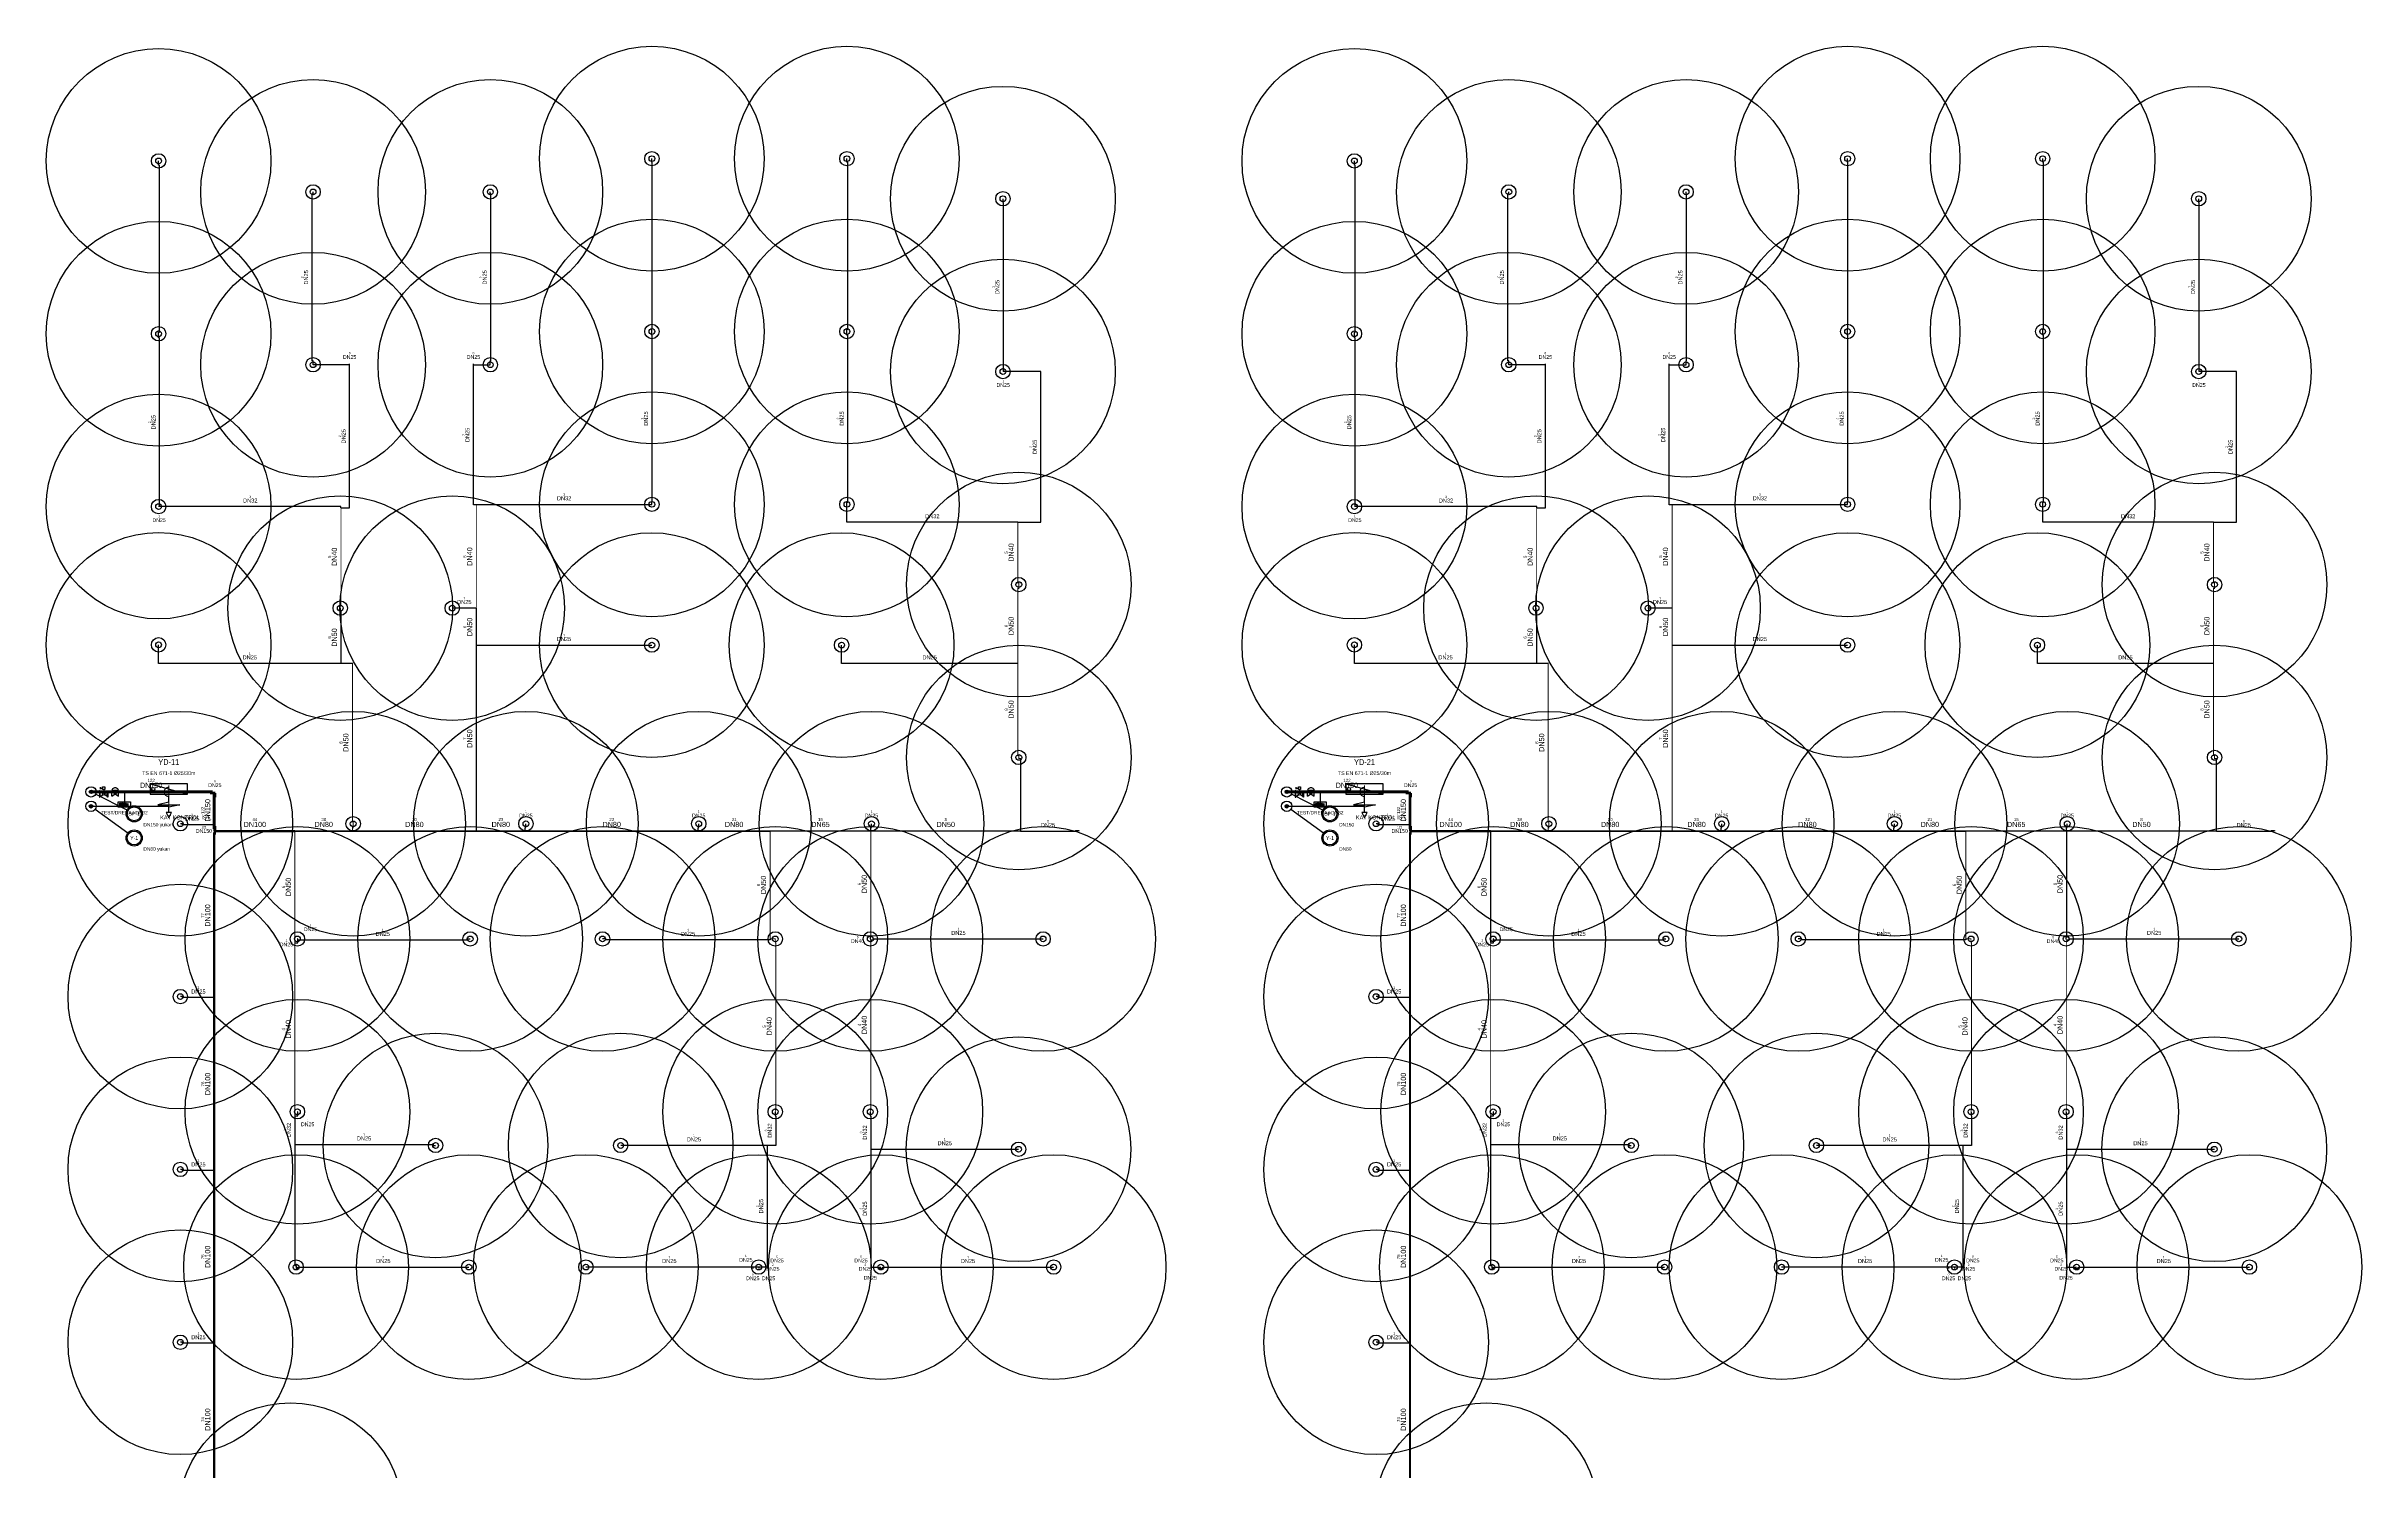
# Model space of a CAD drawing. Header units: centimetres. Extents: x 247996 to 314900, y -468471 to -440326.
# Drawn here: x 252429 to 256449, y -453260 to -450788 of the extents above; entities that cross this region are included whole.
import ezdxf
from ezdxf.enums import TextEntityAlignment as Align

# ---------------------------------------------------------------- set-up
doc = ezdxf.new("R2010")
doc.units = ezdxf.units.CM
for name, color, linetype in [('SCOTT-MTY-SPRINKLER', 15, 'Continuous'), ('SCOTT-MTY-SPRINKLER-BORU', 140, 'Continuous'), ('SCOTT-MTY-SPRINKLER-CAP', 141, 'Continuous'), ('SCOTT-MTY-SPRINKLER-KORUMA', 8, 'Continuous'), ('SCOTT-MTY-YANGIN-DOLAP', 1, 'Continuous'), ('SCOTT-MTY-YANGIN-DOLAP-BORU', 1, 'Continuous'), ('SCOTT-MTY-YANGIN-KOLON', 6, 'Continuous'), ('SCOTT-MTY-YANGIN-VANA', 1, 'Continuous')]:
    doc.layers.add(name, color=color, linetype=linetype)
doc.styles.add('ROTAS', font='arial.ttf')

# ---------------------------------------------------------------- blocks, each defined once
blk = doc.blocks.new('ASL-SPR-PE')
for radius in [12.5, 5]:
    blk.add_circle((0, 0), radius)
blk = doc.blocks.new('Y-KOLON')
blk.add_hatch(color=7).paths.add_polyline_path([(3, 0), (2.8, 1.1), (2.1, 2.1), (1.1, 2.8), (0, 3), (-1.1, 2.8), (-2.1, 2.1), (-2.8, 1.1), (-3, 0), (-2.8, -1.1), (-2.1, -2.1), (-1.1, -2.8), (0, -3), (1.1, -2.8), (2.1, -2.1), (2.8, -1.1)])
for radius in [9, 3]:
    blk.add_circle((0, 0), radius)
blk = doc.blocks.new('ASL-YD-PLAN')
for p, q in [((-21.2, 7.3), (0, 12.3)), ((21.2, 7.3), (-21.2, 7.3)), ((0, 32.8), (-5, 22)), ((-5, 22), (5, 22)), ((5, 22), (0, 32.8)), ((0, 22), (0, 12.3)), ((0, 2.3), (21.2, 7.3)), ((0, 2.3), (0, -7.8)), ((36, -32.8), (-36, -12.8)), ((30, -22.8), (30, -22.8))]:
    blk.add_line(p, q)
for points in [[(-36, -12.8), (-36, -32.8), (36, -32.8), (36, -12.8), (-36, -12.8)], [(36, -32.8), (-36, -12.8), (-36, -32.8), (36, -32.8)]]:
    blk.add_lwpolyline(points)
blk.add_circle((30, -22.8), 3.25)
blk = doc.blocks.new('ASL-IZL-KELEBEK')
for p, q in [((-4, -7), (-17, 2)), ((-17, -22), (-17, 2)), ((-15, 13), (-15, 23)), ((-15, 13), (-15, 23)), ((-15, 13), (-15, 23)), ((-15, 13), (-15, 23)), ((-15, 18), (-5, 18)), ((-15, 18), (-5, 18)), ((-15, 18), (-5, 18)), ((-15, 18), (-5, 18)), ((0, 11), (0, -10)), ((5, -7), (17, 2)), ((17, -22), (17, 2)), ((-17, -22), (-4, -14)), ((17, -22), (5, -14))]:
    blk.add_line(p, q)
for points in [[(-18, 5), (-20, 5), (-20, -25), (-18, -25), (-18, 5)], [(5, 25), (5, 11), (-5, 11), (-5, 25), (5, 25)], [(5, 25), (5, 11), (-5, 11), (-5, 25), (5, 25)], [(5, 25), (5, 11), (-5, 11), (-5, 25), (5, 25)], [(5, 25), (5, 11), (-5, 11), (-5, 25), (5, 25)], [(18, 5), (20, 5), (20, -25), (18, -25), (18, 5)]]:
    blk.add_lwpolyline(points)
blk.add_circle((0, -10), 5.68)
blk = doc.blocks.new('ASL-FS')
for p, q in [((-16, 8), (16, 8)), ((-16, -20), (-16, 2)), ((-16, 2), (16, -20)), ((-16, -20), (16, 2)), ((0, -9), (0, 8)), ((16, -20), (16, 2))]:
    blk.add_line(p, q)
blk.add_lwpolyline([(16, 8), (15, 11), (13, 14), (10, 17), (7, 18), (4, 20), (0, 20), (-4, 20), (-7, 18), (-10, 17), (-13, 14), (-15, 11), (-16, 8)])
blk = doc.blocks.new('ASL-TEST')
for p, q in [((-34, 5), (-32, 10)), ((-29, 10), (-26, 5)), ((-27, 0), (-21, 0)), ((-21, 10), (-7, -10)), ((-21, -10), (-7, 10)), ((-21, 10), (-7, -10)), ((-21, -10), (-7, 10)), ((-7, 0), (-6, 0)), ((-6, 8), (3, 4)), ((-6, -8), (-6, 8)), ((5, -6), (18, 6)), ((5, 6), (18, -6)), ((19, 4), (28, 8)), ((28, -8), (28, 8)), ((-34, -5), (-32, -10)), ((-29, -10), (-26, -5)), ((-6, -8), (3, -4)), ((19, -4), (28, -8))]:
    blk.add_line(p, q)
for points in [[(-44, -19), (-44, 19), (44, 19), (44, -19), (-44, -19)], [(-34, -5), (-34, 5)], [(-27, -2), (-27, 2), (-33, 2), (-33, -2), (-27, -2)], [(-32, 10), (-29, 10)], [(-26, -5), (-26, 5)], [(-21, -10), (-21, 10), (-7, 10), (-7, -10), (-21, -10)], [(-32, -10), (-29, -10)]]:
    blk.add_lwpolyline(points)
blk.add_circle((11, 0), 8.88)

msp = doc.modelspace()

# ---------------------------------------------------------------- linework, layer by layer
at = {"layer": 'SCOTT-MTY-SPRINKLER-BORU'}
for points in [[(252626, -451586.8), (252626, -451294), (252624.4, -451294), (252624.4, -451289), (252624.4, -451286.8), (252624.4, -451284), (252626, -451284), (252626, -450994), (252624.4, -450994), (252624.4, -450986.8)], [(253480.8, -451582.9), (253480.8, -451579), (253481, -451579), (253481, -451289), (253480.8, -451289), (253480.8, -451284), (253480.8, -451282.9), (253480.8, -451279), (253481, -451279), (253481, -450989), (253480.8, -450989), (253480.8, -450982.9)], [(253819.4, -451582.9), (253819.4, -451579), (253821, -451579), (253821, -451289), (253819.4, -451289), (253819.4, -451284), (253819.4, -451282.9), (253819.4, -451279), (253821, -451279), (253821, -450989), (253819.4, -450989), (253819.4, -450982.9)], [(254702, -451586.8), (254702, -451294), (254700.4, -451294), (254700.4, -451289), (254700.4, -451286.8), (254700.4, -451284), (254702, -451284), (254702, -450994), (254700.4, -450994), (254700.4, -450986.8)], [(255556.8, -451582.9), (255556.8, -451579), (255557, -451579), (255557, -451289), (255556.8, -451289), (255556.8, -451284), (255556.8, -451282.9), (255556.8, -451279), (255557, -451279), (255557, -450989), (255556.8, -450989), (255556.8, -450982.9)], [(255895.4, -451582.9), (255895.4, -451579), (255897, -451579), (255897, -451289), (255895.4, -451289), (255895.4, -451284), (255895.4, -451282.9), (255895.4, -451279), (255897, -451279), (255897, -450989), (255895.4, -450989), (255895.4, -450982.9)], [(252956, -451340.7), (252892.5, -451340.7), (252892.5, -451334), (252891, -451334), (252891, -451044), (252892.5, -451044), (252892.5, -451040.7)], [(253171, -451340.7), (253200.3, -451340.7), (253200.3, -451334), (253201, -451334), (253201, -451044), (253200.3, -451044), (253200.3, -451040.7)], [(254091, -451352.4), (254091, -451059), (254090.4, -451059), (254090.4, -451052.4)], [(255032, -451340.7), (254968.5, -451340.7), (254968.5, -451334), (254967, -451334), (254967, -451044), (254968.5, -451044), (254968.5, -451040.7)], [(255247, -451340.7), (255276.3, -451340.7), (255276.3, -451334), (255277, -451334), (255277, -451044), (255276.3, -451044), (255276.3, -451040.7)], [(256167, -451352.4), (256167, -451059), (256166.4, -451059), (256166.4, -451052.4)], [(252941, -451589), (252956, -451589), (252956, -451340.7)], [(252956, -451340.7), (252956, -451339)], [(253171, -451340.7), (253171, -451339)], [(253176, -451584), (253171, -451584), (253171, -451340.7)], [(255017, -451589), (255032, -451589), (255032, -451340.7)], [(255032, -451340.7), (255032, -451339)], [(255247, -451340.7), (255247, -451339)], [(255252, -451584), (255247, -451584), (255247, -451340.7)], [(254091, -451352.4), (254090.4, -451352.4)], [(254116, -451614), (254156, -451614), (254156, -451352.4), (254091, -451352.4)], [(256167, -451352.4), (256166.4, -451352.4)], [(256192, -451614), (256232, -451614), (256232, -451352.4), (256167, -451352.4)], [(252626, -451586.8), (252624.4, -451586.8)], [(252941, -451589), (252941, -451586.8), (252626, -451586.8)], [(253176, -451584), (253176, -451582.9), (253480.8, -451582.9)], [(254116, -451614), (253819.4, -451614), (253819.4, -451584), (253819.4, -451582.9)], [(254702, -451586.8), (254700.4, -451586.8)], [(255017, -451589), (255017, -451586.8), (254702, -451586.8)], [(255252, -451584), (255252, -451582.9), (255556.8, -451582.9)], [(256192, -451614), (255895.4, -451614), (255895.4, -451584), (255895.4, -451582.9)], [(253176, -451763), (253134.1, -451763)], [(255252, -451763), (255210.1, -451763)], [(252941, -451859), (252624.4, -451859), (252624.4, -451826.8)], [(253176, -451827.2), (253480.7, -451827.2)], [(254116, -451859), (253810.2, -451859), (253810.2, -451827.2)], [(255017, -451859), (254700.4, -451859), (254700.4, -451826.8)], [(255252, -451827.2), (255556.7, -451827.2)], [(256192, -451859), (255886.2, -451859), (255886.2, -451827.2)], [(252565, -452082), (252565, -452104)], [(252722, -452084), (252722, -452082)], [(254641, -452082), (254641, -452104)], [(254798, -452084), (254798, -452082)], [(252721, -452139), (252666, -452139), (252666, -452137.3), (252662.1, -452137.3)], [(253261, -452150), (253261, -452144), (253262.1, -452144), (253262.1, -452137.3)], [(253561, -452150), (253561, -452144), (253562.1, -452144), (253562.1, -452137.3)], [(253861, -452150), (253861, -452149), (253861, -452144), (253862.1, -452144), (253862.1, -452137.3)], [(254121, -452150), (254216, -452150), (254216, -452149), (254222, -452149), (254222, -452150)], [(254797, -452139), (254742, -452139), (254742, -452137.3), (254738.1, -452137.3)], [(255337, -452150), (255337, -452144), (255338.1, -452144), (255338.1, -452137.3)], [(255637, -452150), (255637, -452144), (255638.1, -452144), (255638.1, -452137.3)], [(255937, -452150), (255937, -452149), (255937, -452144), (255938.1, -452144), (255938.1, -452137.3)], [(256197, -452150), (256292, -452150), (256292, -452149), (256298, -452149), (256298, -452150)], [(252861, -452344), (252866, -452344), (252866, -452339)], [(252866, -452339), (252866, -452337.2), (252865.3, -452337.2)], [(252866, -452339), (253161, -452339), (253161, -452337.2), (253165.3, -452337.2)], [(253686, -452337.2), (253686, -452339), (253401, -452339), (253401, -452337.2), (253395, -452337.2)], [(253861, -452339), (253866, -452339), (253866, -452337.2), (254160, -452337.2)], [(254937, -452344), (254942, -452344), (254942, -452339)], [(254942, -452339), (254942, -452337.2), (254941.3, -452337.2)], [(254942, -452339), (255237, -452339), (255237, -452337.2), (255241.3, -452337.2)], [(255762, -452337.2), (255762, -452339), (255477, -452339), (255477, -452337.2), (255471, -452337.2)], [(255937, -452339), (255942, -452339), (255942, -452337.2), (256236, -452337.2)], [(252721, -452439), (252666, -452439), (252666, -452437.3), (252662.1, -452437.3)], [(254797, -452439), (254742, -452439), (254742, -452437.3), (254738.1, -452437.3)], [(252861, -452644), (252866, -452644), (252866, -452637.2), (252865.3, -452637.2)], [(253695, -452637.2), (253695, -452644), (253696, -452644), (253696, -452695.7), (253681, -452695.7)], [(253860, -452637.2), (253860, -452644), (253861, -452644), (253861, -452702.3)], [(254937, -452644), (254942, -452644), (254942, -452637.2), (254941.3, -452637.2)], [(255771, -452637.2), (255771, -452644), (255772, -452644), (255772, -452695.7), (255757, -452695.7)], [(255936, -452637.2), (255936, -452644), (255937, -452644), (255937, -452702.3)], [(252861, -452644), (252861, -452694)], [(254937, -452644), (254937, -452694)], [(252861, -452694), (253101, -452694), (253101, -452695.7), (253105.2, -452695.7)], [(252861, -452694), (252861, -452904), (252863, -452904), (252863, -452906.8), (252863, -452909), (252866, -452909), (252866, -452906.8), (253163, -452906.8)], [(253681, -452695.7), (253426.6, -452695.7)], [(253681, -452695.7), (253681, -452906.8)], [(253861, -452702.3), (254117.5, -452702.3)], [(253861, -452702.3), (253861, -452704), (253861, -452906.8)], [(254937, -452694), (255177, -452694), (255177, -452695.7), (255181.2, -452695.7)], [(254937, -452694), (254937, -452904), (254939, -452904), (254939, -452906.8), (254939, -452909), (254942, -452909), (254942, -452906.8), (255239, -452906.8)], [(255757, -452695.7), (255502.6, -452695.7)], [(255757, -452695.7), (255757, -452906.8)], [(255937, -452702.3), (256193.5, -452702.3)], [(255937, -452702.3), (255937, -452704), (255937, -452906.8)], [(252721, -452739), (252666, -452739), (252666, -452737.3), (252662.1, -452737.3)], [(254797, -452739), (254742, -452739), (254742, -452737.3), (254738.1, -452737.3)], [(253656, -452906.8), (253366.2, -452906.8)], [(253666.2, -452906.8), (253656, -452906.8)], [(253656, -452906.8), (253656, -452909)], [(253681, -452906.8), (253666.2, -452906.8)], [(253666.2, -452906.8), (253666.2, -452909)], [(253681, -452906.8), (253681, -452909)], [(253861, -452906.8), (253876, -452906.8)], [(253861, -452906.8), (253861, -452909)], [(253876, -452906.8), (253878.3, -452906.8)], [(253876, -452906.8), (253876, -452909), (253881, -452909), (253881, -452906.8), (254178.3, -452906.8)], [(255732, -452906.8), (255442.2, -452906.8)], [(255742.2, -452906.8), (255732, -452906.8)], [(255732, -452906.8), (255732, -452909)], [(255757, -452906.8), (255742.2, -452906.8)], [(255742.2, -452906.8), (255742.2, -452909)], [(255757, -452906.8), (255757, -452909)], [(255937, -452906.8), (255952, -452906.8)], [(255937, -452906.8), (255937, -452909)], [(255952, -452906.8), (255954.3, -452906.8)], [(255952, -452906.8), (255952, -452909), (255957, -452909), (255957, -452906.8), (256254.3, -452906.8)], [(252721, -453039), (252666, -453039), (252666, -453037.3), (252662.1, -453037.3)], [(254797, -453039), (254742, -453039), (254742, -453037.3), (254738.1, -453037.3)]]:
    msp.add_lwpolyline(points, dxfattribs=at)
for points, const_width in [([(252939.8, -451763), (252939.8, -451759), (252941, -451759), (252941, -451589)], 1.5), ([(253176, -451763), (253176, -451584)], 1.5), ([(255015.8, -451763), (255015.8, -451759), (255017, -451759), (255017, -451589)], 1.5), ([(255252, -451763), (255252, -451584)], 1.5), ([(254117.8, -451722.2), (254117.8, -451719), (254116, -451719), (254116, -451614)], 1.5), ([(256193.8, -451722.2), (256193.8, -451719), (256192, -451719), (256192, -451614)], 1.5), ([(254116, -451859), (254116, -451729), (254117.8, -451729), (254117.8, -451724), (254117.8, -451722.2)], 2), ([(256192, -451859), (256192, -451729), (256193.8, -451729), (256193.8, -451724), (256193.8, -451722.2)], 2), ([(252941, -451859), (252941, -451769), (252939.8, -451769), (252939.8, -451764), (252939.8, -451763)], 2), ([(253176, -451827.2), (253176, -451764), (253176, -451763)], 2), ([(255017, -451859), (255017, -451769), (255015.8, -451769), (255015.8, -451764), (255015.8, -451763)], 2), ([(255252, -451827.2), (255252, -451764), (255252, -451763)], 2), ([(253176, -452150), (253176, -451829), (253176, -451827.2)], 2), ([(255252, -452150), (255252, -451829), (255252, -451827.2)], 2), ([(252961, -452150), (252961, -452144), (252962.1, -452144), (252962.1, -452139), (252962.1, -452137.3), (252962.1, -452134), (252961, -452134), (252961, -451859), (252941, -451859)], 2), ([(254121, -452150), (254121, -452024), (254117.8, -452024), (254117.8, -452022.2), (254117.8, -452019), (254116, -452019), (254116, -451859)], 2), ([(255037, -452150), (255037, -452144), (255038.1, -452144), (255038.1, -452139), (255038.1, -452137.3), (255038.1, -452134), (255037, -452134), (255037, -451859), (255017, -451859)], 2), ([(256197, -452150), (256197, -452024), (256193.8, -452024), (256193.8, -452022.2), (256193.8, -452019), (256192, -452019), (256192, -451859)], 2), ([(252507, -452082), (252716, -452082), (252716, -452084), (252722, -452084)], 5), ([(252632, -452082), (252652, -452082)], 5), ([(252722, -452084), (252722, -452089), (252721, -452089), (252721, -452139)], 5), ([(254583, -452082), (254792, -452082), (254792, -452084), (254798, -452084)], 5), ([(254708, -452082), (254728, -452082)], 5), ([(254798, -452084), (254798, -452089), (254797, -452089), (254797, -452139)], 5), ([(252721, -452139), (252721, -452144), (252722, -452144), (252722, -452150)], 5), ([(252722, -452150), (252722, -452154), (252721, -452154), (252721, -452439)], 4), ([(252722, -452150), (252861, -452150)], 4), ([(252861, -452150), (252961, -452150)], 3), ([(252861, -452150), (252861, -452344)], 2), ([(252961, -452150), (253176, -452150)], 3), ([(253176, -452150), (253261, -452150)], 3), ([(253261, -452150), (253561, -452150)], 3), ([(253561, -452150), (253686, -452150)], 3), ([(253686, -452150), (253861, -452150)], 2.5), ([(253686, -452150), (253686, -452337.2)], 2), ([(253861, -452150), (253861, -452334), (253860, -452334), (253860, -452337.2)], 2), ([(253861, -452150), (254121, -452150)], 2), ([(254797, -452139), (254797, -452144), (254798, -452144), (254798, -452150)], 5), ([(254798, -452150), (254798, -452154), (254797, -452154), (254797, -452439)], 4), ([(254798, -452150), (254937, -452150)], 4), ([(254937, -452150), (255037, -452150)], 3), ([(254937, -452150), (254937, -452344)], 2), ([(255037, -452150), (255252, -452150)], 3), ([(255252, -452150), (255337, -452150)], 3), ([(255337, -452150), (255637, -452150)], 3), ([(255637, -452150), (255762, -452150)], 3), ([(255762, -452150), (255937, -452150)], 2.5), ([(255762, -452150), (255762, -452337.2)], 2), ([(255937, -452150), (255937, -452334), (255936, -452334), (255936, -452337.2)], 2), ([(255937, -452150), (256197, -452150)], 2), ([(252861, -452344), (252861, -452644)], 1.5), ([(253686, -452337.2), (253695, -452337.2), (253695, -452344), (253696, -452344), (253696, -452634), (253695, -452634), (253695, -452637.2)], 1.5), ([(253860, -452337.2), (253860, -452339), (253861, -452339)], 1.5), ([(253861, -452339), (253861, -452634), (253860, -452634), (253860, -452637.2)], 1.5), ([(254937, -452344), (254937, -452644)], 1.5), ([(255762, -452337.2), (255771, -452337.2), (255771, -452344), (255772, -452344), (255772, -452634), (255771, -452634), (255771, -452637.2)], 1.5), ([(255936, -452337.2), (255936, -452339), (255937, -452339)], 1.5), ([(255937, -452339), (255937, -452634), (255936, -452634), (255936, -452637.2)], 1.5), ([(252721, -452439), (252721, -452739)], 4), ([(254797, -452439), (254797, -452739)], 4), ([(252721, -452739), (252721, -453039)], 4), ([(254797, -452739), (254797, -453039)], 4), ([(252721, -453039), (252721, -453304), (252722, -453304), (252722, -453310), (252821, -453310)], 4), ([(254797, -453039), (254797, -453304), (254798, -453304), (254798, -453310), (254897, -453310)], 4)]:
    msp.add_lwpolyline(points, dxfattribs=dict(at, const_width=const_width))
at = {"layer": 'SCOTT-MTY-SPRINKLER-KORUMA'}
for centre in [(253480.8, -450982.9), (253819.4, -450982.9), (255556.8, -450982.9), (255895.4, -450982.9), (252624.4, -450986.8), (254700.4, -450986.8), (252892.5, -451040.6), (253200.3, -451040.6), (254090.3, -451052.4), (254968.5, -451040.6), (255276.3, -451040.6), (256166.3, -451052.4), (252624.4, -451286.8), (253480.8, -451282.9), (253819.4, -451282.9), (254700.4, -451286.8), (255556.8, -451282.9), (255895.4, -451282.9), (252892.5, -451340.6), (253200.3, -451340.6), (254968.5, -451340.6), (255276.3, -451340.6), (254090.3, -451352.4), (256166.3, -451352.4), (252624.4, -451586.8), (253480.8, -451582.9), (253819.4, -451582.9), (254700.4, -451586.8), (255556.8, -451582.9), (255895.4, -451582.9), (254117.8, -451722.2), (256193.8, -451722.2), (252939.8, -451763), (253134.2, -451763), (255015.8, -451763), (255210.2, -451763), (252624.4, -451826.8), (253480.7, -451827.2), (253810.2, -451827.2), (254700.4, -451826.8), (255556.7, -451827.2), (255886.2, -451827.2), (254117.8, -452022.2), (256193.8, -452022.2), (252662.1, -452137.3), (252962.1, -452137.3), (253262.1, -452137.3), (253562.1, -452137.3), (253862.1, -452137.3), (254738.1, -452137.3), (255038.1, -452137.3), (255338.1, -452137.3), (255638.1, -452137.3), (255938.1, -452137.3), (252865.3, -452337.2), (253165.3, -452337.2), (253395, -452337.2), (253695, -452337.2), (253860, -452337.2), (254160, -452337.2), (254941.3, -452337.2), (255241.3, -452337.2), (255471, -452337.2), (255771, -452337.2), (255936, -452337.2), (256236, -452337.2), (252662.1, -452437.3), (254738.1, -452437.3), (252865.3, -452637.2), (253695, -452637.2), (253860, -452637.2), (254941.3, -452637.2), (255771, -452637.2), (255936, -452637.2), (253105.2, -452695.7), (253426.6, -452695.7), (254117.4, -452702.3), (255181.2, -452695.7), (255502.6, -452695.7), (256193.4, -452702.3), (252662.1, -452737.3), (254738.1, -452737.3), (252863, -452906.8), (253163, -452906.8), (253366.2, -452906.8), (253666.2, -452906.8), (253878.3, -452906.8), (254178.3, -452906.8), (254939, -452906.8), (255239, -452906.8), (255442.2, -452906.8), (255742.2, -452906.8), (255954.3, -452906.8), (256254.3, -452906.8), (252662.1, -453037.3), (254738.1, -453037.3), (252853.5, -453337.3), (254929.5, -453337.3)]:
    msp.add_circle(centre, 195, dxfattribs=at)
at = {"layer": 'SCOTT-MTY-YANGIN-DOLAP-BORU', "const_width": 2}
for points in [[(252507, -452107), (252642, -452107), (252642, -452070.7)], [(252642, -452090), (252639.9, -452089.7), (252638, -452088.9), (252636.3, -452087.7), (252635.1, -452086), (252634.3, -452084.1), (252634, -452082), (252634.3, -452079.9), (252635.1, -452078), (252636.3, -452076.3), (252638, -452075.1), (252639.9, -452074.3), (252642, -452074)], [(254583, -452107), (254718, -452107), (254718, -452070.7)], [(254718, -452090), (254715.9, -452089.7), (254714, -452088.9), (254712.3, -452087.7), (254711.1, -452086), (254710.3, -452084.1), (254710, -452082), (254710.3, -452079.9), (254711.1, -452078), (254712.3, -452076.3), (254714, -452075.1), (254715.9, -452074.3), (254718, -452074)]]:
    msp.add_lwpolyline(points, dxfattribs=at)
at = {"layer": 'SCOTT-MTY-YANGIN-KOLON'}
for p, q in [((252570.7, -452153.7), (252514.3, -452112.3)), ((252569.5, -452113.7), (252515, -452086.1)), ((254646.7, -452153.7), (254590.3, -452112.3)), ((254645.5, -452113.7), (254591, -452086.1))]:
    msp.add_line(p, q, dxfattribs=at)
for centre, radius in [((252582, -452120), 14), ((252582, -452120), 12), ((254658, -452120), 14), ((254658, -452120), 12), ((252582, -452162), 14), ((252582, -452162), 12), ((254658, -452162), 14), ((254658, -452162), 12)]:
    msp.add_circle(centre, radius, dxfattribs=at)

# ---------------------------------------------------------------- block references
at = {"layer": 'SCOTT-MTY-SPRINKLER'}
for p in [(252624.4, -450986.8), (253480.8, -450982.9), (253819.4, -450982.9), (254700.4, -450986.8), (255556.8, -450982.9), (255895.4, -450982.9), (252892.5, -451040.6), (253200.3, -451040.6), (254968.5, -451040.6), (255276.3, -451040.6), (254090.3, -451052.4), (256166.3, -451052.4), (253480.8, -451282.9), (253819.4, -451282.9), (255556.8, -451282.9), (255895.4, -451282.9), (252624.4, -451286.8), (254700.4, -451286.8), (252892.5, -451340.6), (253200.3, -451340.6), (254090.3, -451352.4), (254968.5, -451340.6), (255276.3, -451340.6), (256166.3, -451352.4), (252624.4, -451586.8), (253480.8, -451582.9), (253819.4, -451582.9), (254700.4, -451586.8), (255556.8, -451582.9), (255895.4, -451582.9), (254117.8, -451722.2), (256193.8, -451722.2), (252939.8, -451763), (253134.2, -451763), (255015.8, -451763), (255210.2, -451763), (252624.4, -451826.8), (253480.7, -451827.2), (253810.2, -451827.2), (254700.4, -451826.8), (255556.7, -451827.2), (255886.2, -451827.2), (254117.8, -452022.2), (256193.8, -452022.2), (252662.1, -452137.3), (252962.1, -452137.3), (253262.1, -452137.3), (253562.1, -452137.3), (253862.1, -452137.3), (254738.1, -452137.3), (255038.1, -452137.3), (255338.1, -452137.3), (255638.1, -452137.3), (255938.1, -452137.3), (252865.3, -452337.2), (253165.3, -452337.2), (253395, -452337.2), (253695, -452337.2), (253860, -452337.2), (254160, -452337.2), (254941.3, -452337.2), (255241.3, -452337.2), (255471, -452337.2), (255771, -452337.2), (255936, -452337.2), (256236, -452337.2), (252662.1, -452437.3), (254738.1, -452437.3), (252865.3, -452637.2), (253695, -452637.2), (253860, -452637.2), (254941.3, -452637.2), (255771, -452637.2), (255936, -452637.2), (253105.2, -452695.7), (253426.6, -452695.7), (254117.4, -452702.3), (255181.2, -452695.7), (255502.6, -452695.7), (256193.4, -452702.3), (252662.1, -452737.3), (254738.1, -452737.3), (252863, -452906.8), (253163, -452906.8), (253366.2, -452906.8), (253666.2, -452906.8), (253878.3, -452906.8), (254178.3, -452906.8), (254939, -452906.8), (255239, -452906.8), (255442.2, -452906.8), (255742.2, -452906.8), (255954.3, -452906.8), (256254.3, -452906.8), (252662.1, -453037.3), (254738.1, -453037.3)]:
    msp.add_blockref('ASL-SPR-PE', p, dxfattribs=at)
at = {"layer": 'SCOTT-MTY-YANGIN-DOLAP', "xscale": 0.9, "yscale": 0.9, "rotation": -179.99999999989703}
for p in [(252642, -452097.7), (254718, -452097.7)]:
    msp.add_blockref('ASL-YD-PLAN', p, dxfattribs=at)
at = {"layer": 'SCOTT-MTY-YANGIN-KOLON'}
for p in [(252507, -452082), (254583, -452082), (252507, -452107), (254583, -452107)]:
    msp.add_blockref('Y-KOLON', p, dxfattribs=at)
at = {"layer": 'SCOTT-MTY-YANGIN-VANA'}
for name, p, xscale, yscale in [('ASL-IZL-KELEBEK', (252529, -452082), 0.36000000000000004, 0.36000000000000004), ('ASL-FS', (252549, -452082), 0.36000000000000004, 0.36000000000000004), ('ASL-IZL-KELEBEK', (254605, -452082), 0.36000000000000004, 0.36000000000000004), ('ASL-FS', (254625, -452082), 0.36000000000000004, 0.36000000000000004), ('ASL-TEST', (252565, -452104), 0.24, 0.24), ('ASL-TEST', (254641, -452104), 0.24, 0.24)]:
    msp.add_blockref(name, p, dxfattribs=dict(at, xscale=xscale, yscale=yscale))

# ---------------------------------------------------------------- texts
at = {"layer": 'SCOTT-MTY-SPRINKLER-CAP', "style": 'ROTAS', "width": 0.8}
for s, height, p in [('2', 4.2, (252873.9, -451189)), ('DN25', 7, (252880.5, -451189)), ('2', 4.2, (253183.9, -451189)), ('DN25', 7, (253190.5, -451189)), ('2', 4.2, (254949.9, -451189)), ('DN25', 7, (254956.5, -451189)), ('2', 4.2, (255259.9, -451189)), ('DN25', 7, (255266.5, -451189)), ('1', 4.2, (254073.9, -451205.7)), ('DN25', 7, (254080.5, -451205.7)), ('1', 4.2, (256149.9, -451205.7)), ('DN25', 7, (256156.5, -451205.7)), ('DN25', 7, (252615.5, -451440.4)), ('DN25', 7, (253470.5, -451434)), ('DN25', 7, (253810.5, -451434)), ('DN25', 7, (254691.5, -451440.4)), ('DN25', 7, (255546.5, -451434)), ('DN25', 7, (255886.5, -451434)), ('2', 4.2, (252608.9, -451440.4)), ('2', 4.2, (252938.9, -451464.8)), ('DN25', 7, (252945.5, -451464.8)), ('2', 4.2, (253153.9, -451462.3)), ('DN25', 7, (253160.5, -451462.3)), ('2', 4.2, (253463.9, -451434)), ('2', 4.2, (253803.9, -451434)), ('2', 4.2, (254684.9, -451440.4)), ('2', 4.2, (255014.9, -451464.8)), ('DN25', 7, (255021.5, -451464.8)), ('2', 4.2, (255229.9, -451462.3)), ('DN25', 7, (255236.5, -451462.3)), ('2', 4.2, (255539.9, -451434)), ('2', 4.2, (255879.9, -451434)), ('2', 4.2, (254138.9, -451483.2)), ('DN25', 7, (254145.5, -451483.2)), ('2', 4.2, (256214.9, -451483.2)), ('DN25', 7, (256221.5, -451483.2)), ('5', 5.4, (252921, -451674)), ('DN40', 9, (252929.5, -451674)), ('5', 5.4, (253156, -451673.5)), ('DN40', 9, (253164.5, -451673.5)), ('5', 5.4, (254096, -451666.5)), ('DN40', 9, (254104.5, -451666.5)), ('5', 5.4, (254997, -451674)), ('DN40', 9, (255005.5, -451674)), ('5', 5.4, (255232, -451673.5)), ('DN40', 9, (255240.5, -451673.5)), ('5', 5.4, (256172, -451666.5)), ('DN40', 9, (256180.5, -451666.5)), ('DN50', 9, (253164.5, -451795.6)), ('6', 5.4, (254096, -451794)), ('DN50', 9, (254104.5, -451794)), ('DN50', 9, (255240.5, -451795.6)), ('6', 5.4, (256172, -451794)), ('DN50', 9, (256180.5, -451794)), ('6', 5.4, (252921, -451814)), ('DN50', 9, (252929.5, -451814)), ('6', 5.4, (253156, -451795.6)), ('6', 5.4, (254997, -451814)), ('DN50', 9, (255005.5, -451814)), ('6', 5.4, (255232, -451795.6)), ('8', 5.4, (254096, -451939)), ('DN50', 9, (254104.5, -451939)), ('8', 5.4, (256172, -451939)), ('DN50', 9, (256180.5, -451939)), ('DN50', 9, (252949.5, -451996.5)), ('7', 5.4, (253156, -451989.5)), ('DN50', 9, (253164.5, -451989.5)), ('DN50', 9, (255025.5, -451996.5)), ('7', 5.4, (255232, -451989.5)), ('DN50', 9, (255240.5, -451989.5)), ('8', 5.4, (252941, -451996.5)), ('8', 5.4, (255017, -451996.5)), ('122', 5.4, (252701, -452114)), ('DN150', 9, (252709.5, -452114)), ('122', 5.4, (254777, -452114)), ('DN150', 9, (254785.5, -452114)), ('DN50', 9, (252849.5, -452247)), ('DN50', 9, (253674.5, -452243.6)), ('DN50', 9, (253849.5, -452242)), ('DN50', 9, (254925.5, -452247)), ('DN50', 9, (255750.5, -452243.6)), ('DN50', 9, (255925.5, -452242)), ('6', 5.4, (252841, -452247)), ('6', 5.4, (253666, -452243.6)), ('6', 5.4, (253841, -452242)), ('6', 5.4, (254917, -452247)), ('6', 5.4, (255742, -452243.6)), ('6', 5.4, (255917, -452242)), ('77', 5.4, (252701, -452296.5)), ('DN100', 9, (252709.5, -452296.5)), ('77', 5.4, (254777, -452296.5)), ('DN100', 9, (254785.5, -452296.5)), ('DN40', 9, (253684.5, -452489)), ('DN40', 9, (253849.5, -452486.5)), ('DN40', 9, (255760.5, -452489)), ('DN40', 9, (255925.5, -452486.5)), ('4', 5.4, (252841, -452494)), ('DN40', 9, (252849.5, -452494)), ('5', 5.4, (253676, -452489)), ('4', 5.4, (253841, -452486.5)), ('4', 5.4, (254917, -452494)), ('DN40', 9, (254925.5, -452494)), ('5', 5.4, (255752, -452489)), ('4', 5.4, (255917, -452486.5)), ('76', 5.4, (252701, -452589)), ('DN100', 9, (252709.5, -452589)), ('76', 5.4, (254777, -452589)), ('DN100', 9, (254785.5, -452589)), ('3', 4.2, (252843.9, -452669)), ('DN32', 7, (252850.5, -452669)), ('3', 4.2, (253678.9, -452669.8)), ('DN32', 7, (253685.5, -452669.8)), ('3', 4.2, (253843.9, -452673.2)), ('DN32', 7, (253850.5, -452673.2)), ('3', 4.2, (254919.9, -452669)), ('DN32', 7, (254926.5, -452669)), ('3', 4.2, (255754.9, -452669.8)), ('DN32', 7, (255761.5, -452669.8)), ('3', 4.2, (255919.9, -452673.2)), ('DN32', 7, (255926.5, -452673.2)), ('DN25', 7, (253670.5, -452801.2)), ('DN25', 7, (253850.5, -452805.4)), ('DN25', 7, (255746.5, -452801.2)), ('DN25', 7, (255926.5, -452805.4)), ('2', 4.2, (253663.9, -452801.2)), ('2', 4.2, (253843.9, -452805.4)), ('2', 4.2, (255739.9, -452801.2)), ('2', 4.2, (255919.9, -452805.4)), ('DN100', 9, (252709.5, -452889)), ('DN100', 9, (254785.5, -452889)), ('75', 5.4, (252701, -452889)), ('75', 5.4, (254777, -452889)), ('DN100', 9, (252709.5, -453171.5)), ('DN100', 9, (254785.5, -453171.5)), ('74', 5.4, (252701, -453171.5)), ('74', 5.4, (254777, -453171.5))]:
    msp.add_text(s, height=height, rotation=90, dxfattribs=at).set_placement(p, align=Align.MIDDLE_CENTER)
for s, height, p in [('DN25', 6.5, (252956, -451327.2)), ('0', 3.9, (252956, -451320.4)), ('DN25', 6.5, (253171, -451327.2)), ('0', 3.9, (253171, -451320.4)), ('DN25', 6.5, (255032, -451327.2)), ('0', 3.9, (255032, -451320.4)), ('DN25', 6.5, (255247, -451327.2)), ('0', 3.9, (255247, -451320.4)), ('DN25', 6.5, (254090.7, -451375.8)), ('1', 3.9, (254090.7, -451369)), ('DN25', 6.5, (256166.7, -451375.8)), ('1', 3.9, (256166.7, -451369)), ('DN32', 7, (252783.5, -451576.3)), ('3', 4.2, (252783.5, -451569.7)), ('DN32', 7, (253328.4, -451572.4)), ('3', 4.2, (253328.4, -451565.8)), ('DN32', 7, (254859.5, -451576.3)), ('3', 4.2, (254859.5, -451569.7)), ('DN32', 7, (255404.4, -451572.4)), ('3', 4.2, (255404.4, -451565.8)), ('DN25', 6.5, (252625.2, -451610.3)), ('1', 3.9, (252625.2, -451603.4)), ('DN32', 7, (253967.7, -451603.5)), ('3', 4.2, (253967.7, -451596.8)), ('DN25', 6.5, (254701.2, -451610.3)), ('1', 3.9, (254701.2, -451603.4)), ('DN32', 7, (256043.7, -451603.5)), ('3', 4.2, (256043.7, -451596.8)), ('DN25', 7, (253155.1, -451752.5)), ('1', 4.2, (253155.1, -451745.9)), ('DN25', 7, (255231.1, -451752.5)), ('1', 4.2, (255231.1, -451745.9)), ('DN25', 7, (253328.3, -451816.7)), ('1', 4.2, (253328.3, -451810.1)), ('DN25', 7, (255404.3, -451816.7)), ('1', 4.2, (255404.3, -451810.1)), ('DN25', 7, (252782.7, -451848.5)), ('1', 4.2, (252782.7, -451841.8)), ('DN25', 7, (253963.1, -451848.5)), ('1', 4.2, (253963.1, -451841.8)), ('DN25', 7, (254858.7, -451848.5)), ('1', 4.2, (254858.7, -451841.8)), ('DN25', 7, (256039.1, -451848.5)), ('1', 4.2, (256039.1, -451841.8)), ('DN150', 9, (252611.5, -452070.5)), ('122', 5.4, (252611.5, -452062)), ('DN25', 6.5, (252722, -452070.4)), ('0', 3.9, (252722, -452063.6)), ('DN150', 9, (254687.5, -452070.5)), ('122', 5.4, (254687.5, -452062)), ('DN25', 6.5, (254798, -452070.4)), ('0', 3.9, (254798, -452063.6)), ('1', 3.9, (253262.1, -452116.2)), ('1', 3.9, (253562.1, -452116.2)), ('1', 3.9, (253862.1, -452116.2)), ('1', 3.9, (255338.1, -452116.2)), ('1', 3.9, (255638.1, -452116.2)), ('1', 3.9, (255938.1, -452116.2)), ('DN25', 7, (252682.5, -452128.5)), ('1', 4.2, (252682.5, -452121.8)), ('DN150', 6.5, (252703.1, -452149.9)), ('121', 3.9, (252703.1, -452143.1)), ('DN100', 9, (252791.5, -452138.5)), ('44', 5.4, (252791.5, -452130)), ('DN80', 9, (252911, -452138.5)), ('38', 5.4, (252911, -452130)), ('DN80', 9, (253068.5, -452138.5)), ('30', 5.4, (253068.5, -452130)), ('DN80', 9, (253218.5, -452138.5)), ('23', 5.4, (253218.5, -452130)), ('DN25', 6.5, (253262.1, -452123.1)), ('DN80', 9, (253411, -452138.5)), ('22', 5.4, (253411, -452130)), ('DN25', 6.5, (253562.1, -452123.1)), ('DN80', 9, (253623.5, -452138.5)), ('21', 5.4, (253623.5, -452130)), ('DN65', 9, (253773.5, -452138.5)), ('15', 5.4, (253773.5, -452130)), ('DN25', 6.5, (253862.1, -452123.1)), ('DN50', 9, (253991, -452138.5)), ('8', 5.4, (253991, -452130)), ('DN25', 7, (254168.5, -452139.5)), ('0', 4.2, (254168.5, -452132.8)), ('DN25', 7, (254758.5, -452128.5)), ('1', 4.2, (254758.5, -452121.8)), ('DN150', 6.5, (254779.1, -452149.9)), ('121', 3.9, (254779.1, -452143.1)), ('DN100', 9, (254867.5, -452138.5)), ('44', 5.4, (254867.5, -452130)), ('DN80', 9, (254987, -452138.5)), ('38', 5.4, (254987, -452130)), ('DN80', 9, (255144.5, -452138.5)), ('30', 5.4, (255144.5, -452130)), ('DN80', 9, (255294.5, -452138.5)), ('23', 5.4, (255294.5, -452130)), ('DN25', 6.5, (255338.1, -452123.1)), ('DN80', 9, (255487, -452138.5)), ('22', 5.4, (255487, -452130)), ('DN25', 6.5, (255638.1, -452123.1)), ('DN80', 9, (255699.5, -452138.5)), ('21', 5.4, (255699.5, -452130)), ('DN65', 9, (255849.5, -452138.5)), ('15', 5.4, (255849.5, -452130)), ('DN25', 6.5, (255938.1, -452123.1)), ('DN50', 9, (256067, -452138.5)), ('8', 5.4, (256067, -452130)), ('DN25', 7, (256244.5, -452139.5)), ('0', 4.2, (256244.5, -452132.8)), ('1', 3.9, (252888.1, -452313.7)), ('1', 3.9, (254964.1, -452313.7)), ('DN25', 6.5, (252846.4, -452346.9)), ('2', 3.9, (252846.4, -452340.1)), ('DN25', 6.5, (252888.1, -452320.5)), ('DN25', 7, (253013.5, -452328.5)), ('1', 4.2, (253013.5, -452321.8)), ('DN25', 7, (253543.5, -452328.5)), ('1', 4.2, (253543.5, -452321.8)), ('DN40', 6.5, (253837.9, -452341)), ('5', 3.9, (253837.9, -452334.2)), ('DN25', 7, (254013, -452326.7)), ('1', 4.2, (254013, -452320)), ('DN25', 6.5, (254922.4, -452346.9)), ('2', 3.9, (254922.4, -452340.1)), ('DN25', 6.5, (254964.1, -452320.5)), ('DN25', 7, (255089.5, -452328.5)), ('1', 4.2, (255089.5, -452321.8)), ('DN25', 7, (255619.5, -452328.5)), ('1', 4.2, (255619.5, -452321.8)), ('DN40', 6.5, (255913.9, -452341)), ('5', 3.9, (255913.9, -452334.2)), ('DN25', 7, (256089, -452326.7)), ('1', 4.2, (256089, -452320)), ('DN25', 7, (252693.5, -452428.5)), ('1', 4.2, (252693.5, -452421.8)), ('DN25', 7, (254769.5, -452428.5)), ('1', 4.2, (254769.5, -452421.8)), ('DN25', 6.5, (252883.1, -452659)), ('1', 3.9, (252883.1, -452652.2)), ('1', 4.2, (252981, -452676.8)), ('1', 4.2, (253553.8, -452678.5)), ('DN25', 6.5, (254959.1, -452659)), ('1', 3.9, (254959.1, -452652.2)), ('1', 4.2, (255057, -452676.8)), ('1', 4.2, (255629.8, -452678.5)), ('DN25', 7, (252981, -452683.5)), ('DN25', 7, (253553.8, -452685.2)), ('DN25', 7, (253989.2, -452691.8)), ('1', 4.2, (253989.2, -452685.1)), ('DN25', 7, (255057, -452683.5)), ('DN25', 7, (255629.8, -452685.2)), ('DN25', 7, (256065.2, -452691.8)), ('1', 4.2, (256065.2, -452685.1)), ('DN25', 7, (252693.5, -452728.5)), ('1', 4.2, (252693.5, -452721.8)), ('DN25', 7, (254769.5, -452728.5)), ('1', 4.2, (254769.5, -452721.8)), ('DN25', 7, (253014.5, -452896.3)), ('2', 4.2, (253014.5, -452889.7)), ('DN25', 7, (253511.1, -452896.3)), ('1', 4.2, (253511.1, -452889.7)), ('DN25', 6.5, (253644, -452894.3)), ('1', 3.9, (253644, -452887.4)), ('0', 3.9, (253656, -452919.5)), ('DN25', 6.5, (253690.8, -452909.8)), ('0', 3.9, (253683.4, -452919.5)), ('DN25', 6.5, (253698.1, -452895.3)), ('2', 3.9, (253690.8, -452902.9)), ('0', 3.9, (253698.1, -452888.5)), ('DN25', 6.5, (253843.9, -452895.3)), ('DN25', 6.5, (253851.4, -452909.8)), ('0', 3.9, (253843.9, -452888.5)), ('2', 3.9, (253851.4, -452902.9)), ('1', 3.9, (253860, -452918.4)), ('DN25', 7, (254029.6, -452896.3)), ('1', 4.2, (254029.6, -452889.7)), ('DN25', 7, (255090.5, -452896.3)), ('2', 4.2, (255090.5, -452889.7)), ('DN25', 7, (255587.1, -452896.3)), ('1', 4.2, (255587.1, -452889.7)), ('DN25', 6.5, (255720, -452894.3)), ('1', 3.9, (255720, -452887.4)), ('0', 3.9, (255732, -452919.5)), ('DN25', 6.5, (255766.8, -452909.8)), ('0', 3.9, (255759.4, -452919.5)), ('DN25', 6.5, (255774.1, -452895.3)), ('2', 3.9, (255766.8, -452902.9)), ('0', 3.9, (255774.1, -452888.5)), ('DN25', 6.5, (255919.9, -452895.3)), ('DN25', 6.5, (255927.4, -452909.8)), ('0', 3.9, (255919.9, -452888.5)), ('2', 3.9, (255927.4, -452902.9)), ('1', 3.9, (255936, -452918.4)), ('DN25', 7, (256105.6, -452896.3)), ('1', 4.2, (256105.6, -452889.7)), ('DN25', 6.5, (253656, -452926.3)), ('DN25', 6.5, (253683.4, -452926.3)), ('DN25', 6.5, (253860, -452925.3)), ('DN25', 6.5, (255732, -452926.3)), ('DN25', 6.5, (255759.4, -452926.3)), ('DN25', 6.5, (255936, -452925.3)), ('DN25', 7, (252693.5, -453028.5)), ('1', 4.2, (252693.5, -453021.8)), ('DN25', 7, (254769.5, -453028.5)), ('1', 4.2, (254769.5, -453021.8))]:
    msp.add_text(s, height=height, dxfattribs=at).set_placement(p, align=Align.MIDDLE_CENTER)
at = {"layer": 'SCOTT-MTY-YANGIN-DOLAP', "style": 'ROTAS', "width": 0.8}
for s, p in [('YD-11', (252642, -452038.2)), ('YD-21', (254718, -452038.2))]:
    msp.add_text(s, height=10, dxfattribs=at).set_placement(p, align=Align.BOTTOM_CENTER)
for p in [(252642, -452046.2), (254718, -452046.2)]:
    msp.add_text('TS EN 671-1 Ø25/30m', height=6.5, dxfattribs=at).set_placement(p, align=Align.TOP_CENTER)
at = {"layer": 'SCOTT-MTY-YANGIN-KOLON', "style": 'ROTAS', "width": 0.8}
for s, p in [('SP-1', (252582, -452120)), ('SP-1', (254658, -452120)), ('Y-1', (252582, -452162)), ('Y-1', (254658, -452162))]:
    msp.add_text(s, height=6.5, dxfattribs=at).set_placement(p, align=Align.MIDDLE_CENTER)
for s, p in [('DN150 yukarı', (252598, -452136)), ('DN150', (254674, -452136)), ('DN80 yukarı', (252598, -452178)), ('DN80', (254674, -452178))]:
    msp.add_text(s, height=6, dxfattribs=at).set_placement(p, align=Align.TOP_LEFT)
at = {"layer": 'SCOTT-MTY-YANGIN-VANA', "style": 'ROTAS', "width": 0.8}
for p in [(252565, -452118), (254641, -452118)]:
    msp.add_text('TEST/DRENAJ DN32', height=6, dxfattribs=at).set_placement(p, align=Align.MIDDLE_CENTER)
for p in [(252627, -452132), (254703, -452132)]:
    msp.add_text('KAT KONTROL İST.', height=7, dxfattribs=at).set_placement(p, align=Align.BOTTOM_LEFT)

doc.saveas('drawing.dxf')
